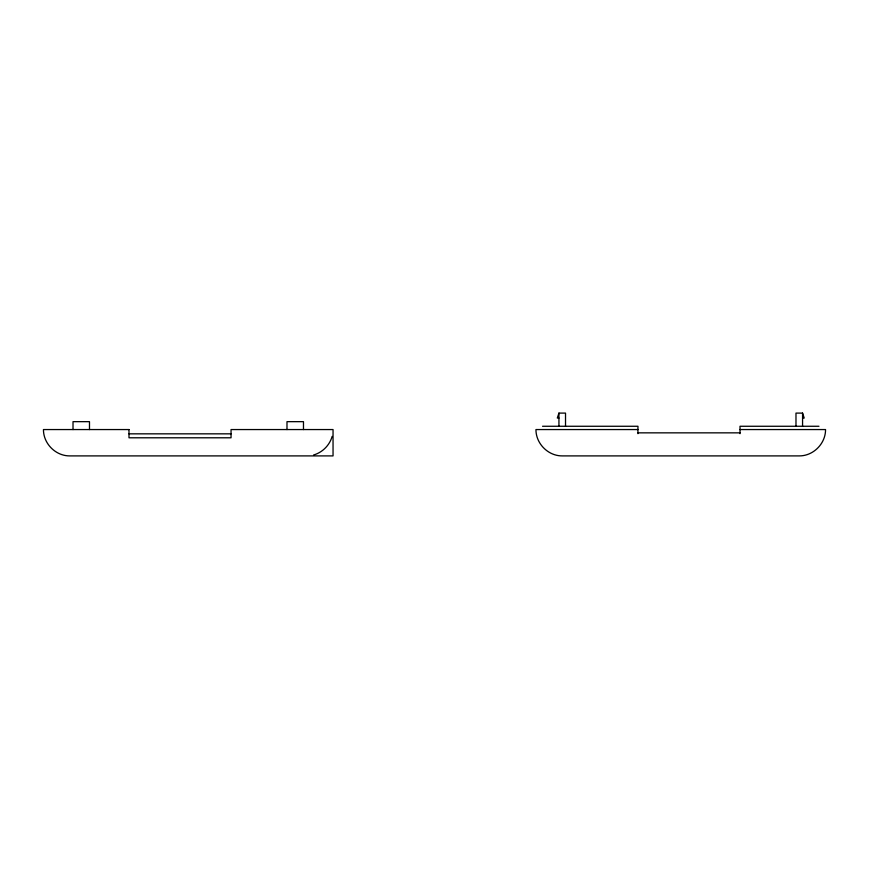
<?xml version="1.0" encoding="UTF-8"?>
<svg xmlns="http://www.w3.org/2000/svg" width="869" height="869" viewBox="0 0 869 869"><rect width="100%" height="100%" fill="white"/><g stroke="black" fill="none" stroke-linecap="round" stroke-linejoin="round"><path stroke-width="1.3" d="M565.523 426.266L565.523 413.101L558.941 413.101L557.301 418.043L558.941 418.043M332.154 436.379C329.612 445.286 322.475 452.445 313.568 454.998M802.565 418.043L804.205 418.043L802.565 413.101L795.982 413.101L795.982 426.266M542.538 426.266L637.955 426.266L637.955 433.674M818.967 426.266L740.008 426.266L740.008 433.674M637.955 429.558L535.956 429.558C535.858 443.635 548.143 455.986 562.232 455.899L799.274 455.899C813.351 455.986 825.637 443.635 825.55 429.558L740.008 429.558M637.955 432.849L740.008 432.849M128.992 433.837L231.045 433.837M802.565 413.101L802.565 426.266M558.941 413.101L558.941 426.266M303.477 429.558L303.477 421.661L286.987 421.661L286.987 429.558M89.485 429.558L89.485 421.661L73.018 421.661L73.018 429.558M128.992 429.558L43.45 429.558C43.363 443.635 55.649 455.986 69.726 455.899L333.044 455.899L333.044 429.558L231.045 429.558L231.045 437.791L128.992 437.791L128.992 429.558"/></g></svg>
